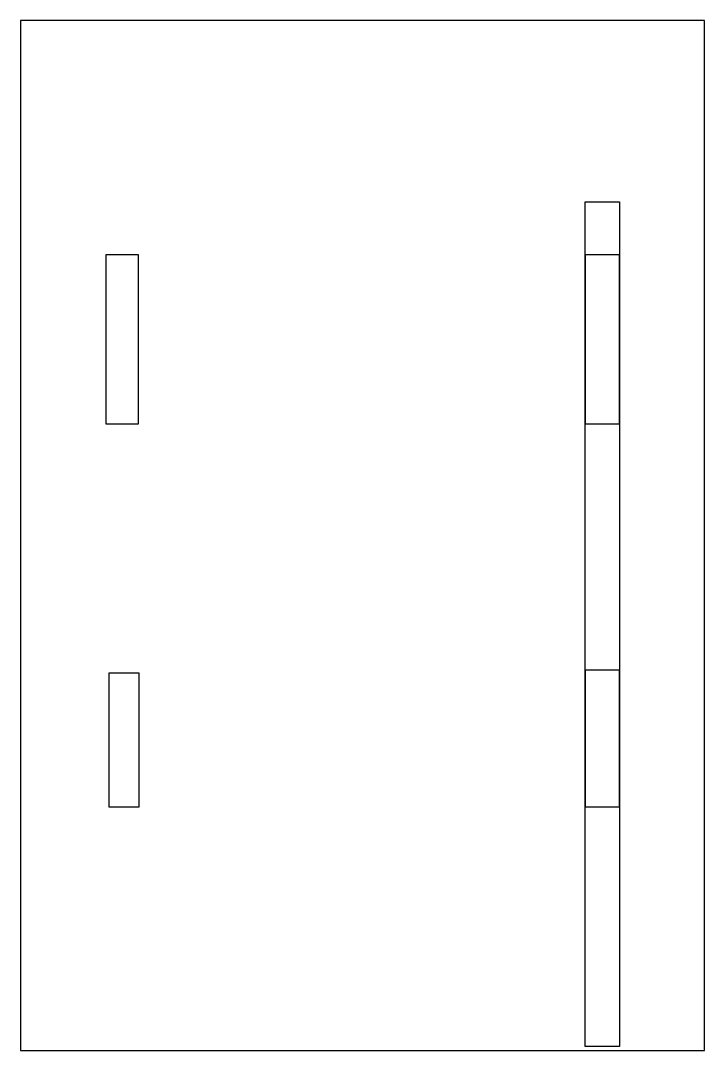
# Model space of a CAD drawing. Header units: millimetres. Extents: x -87 to 12, y -26 to 124.
import ezdxf

# ---------------------------------------------------------------- set-up
doc = ezdxf.new("R2010")
doc.units = ezdxf.units.MM
doc.layers.get('0').update_dxf_attribs({"linetype": 'CONTINUOUS'})

msp = doc.modelspace()

# ---------------------------------------------------------------- linework, layer by layer
for points in [[(12.37, 124.5), (-87.28, 124.5), (-87.28, -25.5), (12.37, -25.5)], [(0, 98.1), (0, -24.95), (-5, -24.95), (-5, 98.1)], [(-70.1, 90.37), (-74.85, 90.37), (-74.85, 65.75), (-70.1, 65.75)], [(0, 90.37), (-5, 90.37), (-5, 65.75), (0, 65.75)], [(-70, 29.46), (-74.42, 29.46), (-74.42, 10), (-70, 10)], [(0, 29.9), (-5, 29.9), (-5, 10), (0, 10)]]:
    msp.add_lwpolyline(points, close=True)

doc.saveas('drawing.dxf')
